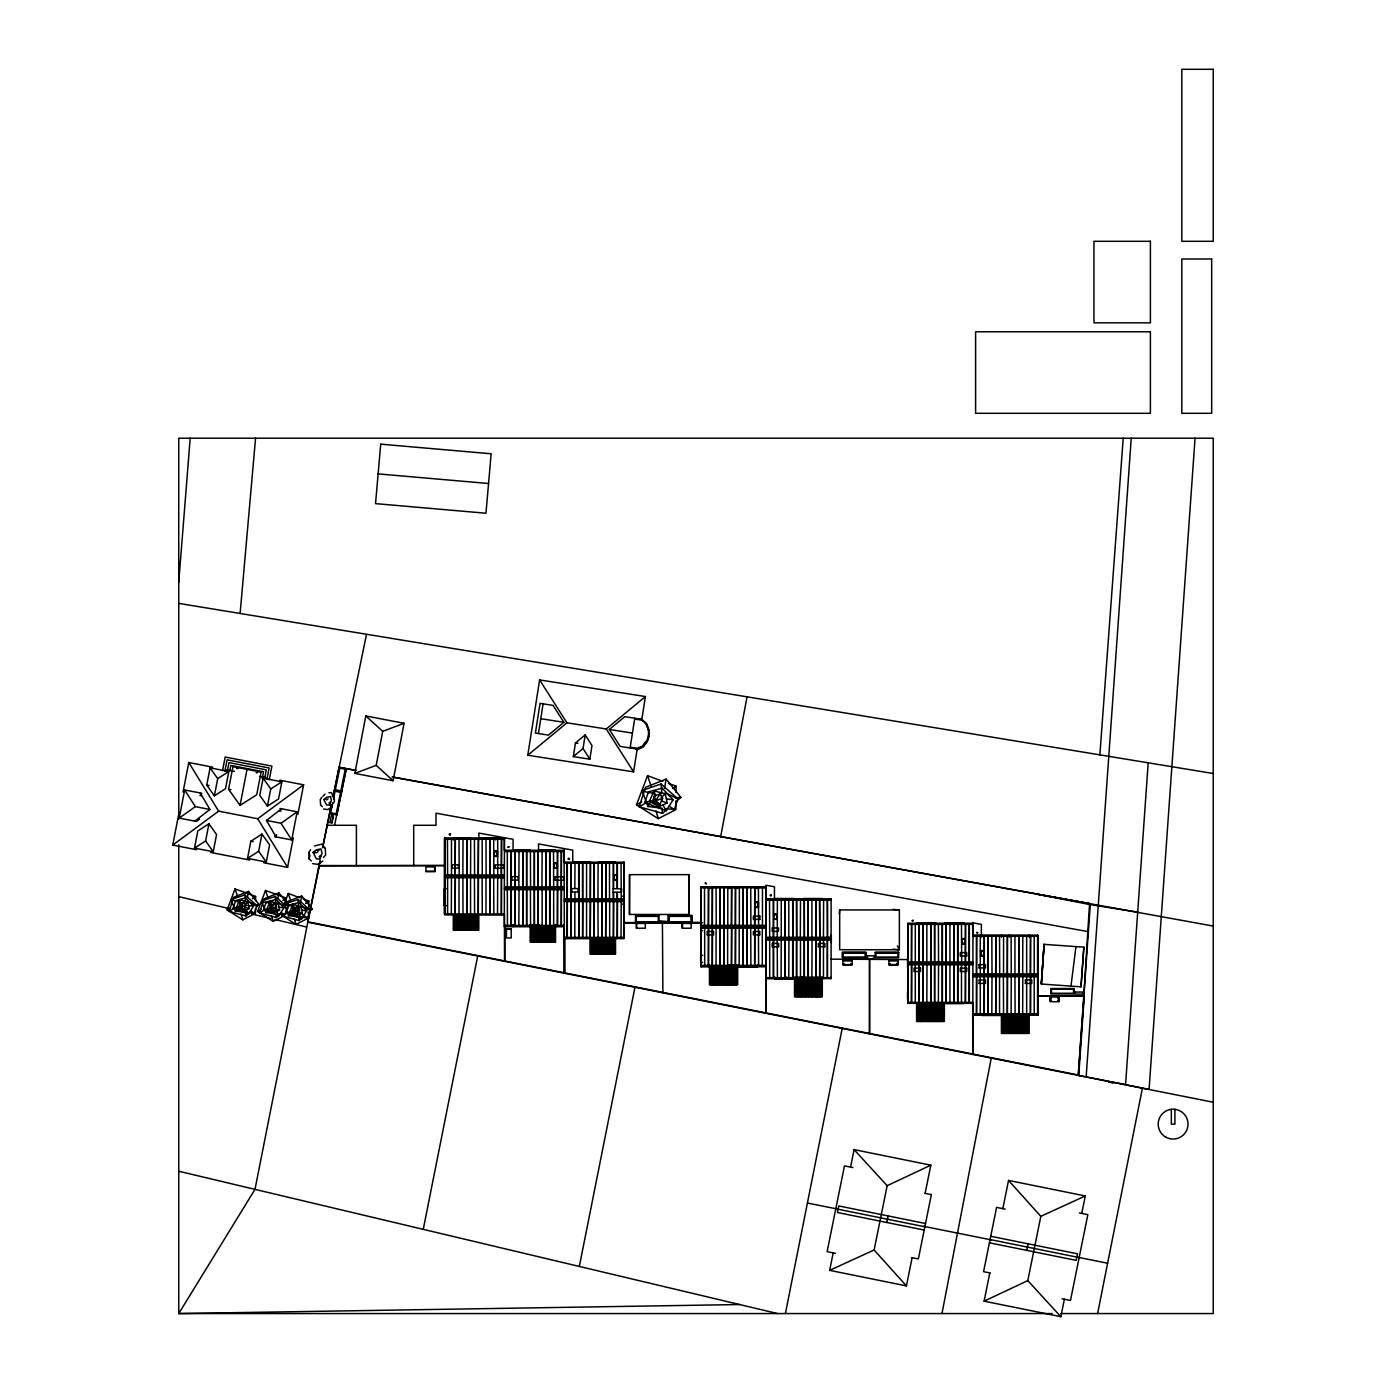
<?xml version="1.0" encoding="UTF-8"?>
<svg xmlns="http://www.w3.org/2000/svg" width="1386" height="1386" viewBox="0 0 1386 1386"><rect width="100%" height="100%" fill="white"/><g stroke="black" fill="none" stroke-linecap="round" stroke-linejoin="round"><path stroke-width="1.5" d="M1052.165 1313.564L178.742 1313.564L178.742 844.888M356.41 865.869L356.41 825.294L327.252 825.294M413.704 865.522L413.704 825.294L435.984 825.294L435.984 813.166L1088.374 931.687M444.75 838.305L444.75 914.691L504.417 914.691L504.539 961.33M478.846 838.305L478.846 833.073L513.063 839.292L513.063 850.242M538.53 850.242L538.53 843.918L572.747 850.138L572.747 862.179M564.137 973.18L564.102 926.628L538.6 926.61M564.535 938.218L564.622 973.267L564.622 938.634M623.787 901.957L623.787 938.565L615.159 938.565M623.787 897.764L623.787 862.179M629.487 914.448L629.539 874.653L689.206 874.653L689.171 914.448L629.487 914.448L629.539 874.653M662.421 922.539L662.889 992.809M709.615 966.423L700.97 966.423L700.97 886.849M765.869 1013.287L766.267 966.059L766.267 1013.357M765.869 1012.871L765.938 966.475L757.692 966.423M774.462 898.786L774.462 886.78L765.834 885.221L765.834 898.786L831.098 898.908M899.375 909.961L839.691 909.944L839.673 949.722L899.358 949.757L899.375 909.961L893.069 909.32M869.784 1033.939L869.715 959.147M1037.993 1015.089L972.816 1015.262L972.972 923.423L907.795 923.423L907.865 1003.031L972.972 1003.152M907.986 959.562L830.716 959.147M972.747 1054.417L972.712 1003.031M1037.993 935.515L972.712 935.377L972.712 922.799L981.357 924.375L981.357 935.377M1037.577 1014.968L1037.577 935.377M255.544 909.112L255.509 913.322L242.793 919.854L227.131 909.874L235.066 888.911L255.613 896.447L255.596 900.675M286.018 902.199L286.053 897.989L265.506 890.453L257.553 911.416L273.233 921.378L284.13 915.799M308.749 913.686L308.714 917.896L295.998 924.427L282.068 915.557M308.783 907.362L308.818 901.021L303.222 898.977M675.97 801.073L675.918 809.597L658.263 818.658L636.503 804.816L647.522 775.692L662.751 781.271M676.021 792.549L676.056 786.157L668.45 783.367M659.979 922.989L659.961 920.91C686.815 922.643 641.718 923.752 667.272 922.955M866.856 955.751C864.76 959.649 876.212 959.961 874.185 955.803L866.891 955.838M1075.224 991.96L1075.241 994.039L1082.553 994.108L1082.535 992.029L1075.259 992.064M449.341 834.389L450.363 833.818M507.969 846.95L509.199 846.638L508.125 847.348M705.162 883.159L706.132 883.939M706.462 883.54L705.457 882.917M770.235 895.269L771.361 895.754L770.703 894.715M913.357 920.702L912.005 920.668M977.528 933.367L976.628 932.501L977.892 932.553M1044.074 944.351L1041.284 984.025L1081.045 986.832L1083.852 947.158L1044.074 944.351L1041.354 984.043L1044.16 944.351M1080.959 986.832L1083.852 947.158M1078.291 1074.999L1083.956 996.153L1037.577 996.101M1078.741 1075.484L1084.285 995.754L1037.612 995.754M1086.156 1076.957L1131.236 438.201M1148.197 762.802L1125.553 1084.614L1078.239 1075.38L1090.366 903.741L392.273 777.078M1195.061 438.201L1149.081 1089.448L1125.484 1084.77M1099.86 754.92L1123.214 438.201M178.742 582.137L190.194 438.201M240.107 613.582L255.561 438.201M314.449 845.98L321.812 844.126L325.26 848.405L325.641 854.937L323.475 857.536M328.915 792.775L331.202 792.567L334.095 796.17L334.407 801.662L332.605 803.828M839.275 914.119L839.691 909.944M1070.98 986.122L1075.952 946.586M527.789 755.231L539.622 679.92L645.426 696.552L641.839 719.351L624.791 716.666L609.338 729.469L620.131 746.396L637.179 749.064L633.593 771.863L527.789 755.231L566.943 722.816L606.254 728.984L645.426 696.552M538.444 733.558L543.104 703.845M573.319 756.6L575.467 742.948L585.187 734.892L591.978 745.547L589.83 759.199L573.319 756.6L583.038 748.544L585.187 734.892M630.11 747.955L634.771 718.243M247.505 896.95L248.475 891.371L233.662 897.262L229.071 911.312L245.894 916.025L250.294 912.196M277.928 898.475L278.898 892.913L264.085 898.786L259.494 912.854L276.316 917.567L280.717 913.738M300.381 903.377L301.663 895.962L286.867 901.836M664.535 788.305L666.129 779.105L645.564 787.283L639.189 806.791L662.56 813.339L667.134 809.355M245.045 901.195L245.651 897.92L235.741 900.536L233.108 908.228L248.492 914.119L253.482 906.288L245.651 897.92M275.173 904.365L276.074 899.445L266.164 902.078L263.531 909.753L278.915 915.661L283.922 907.813L276.074 899.445M297.955 907.414L298.839 902.494L288.946 905.11L286.313 912.802L301.68 918.693L306.687 910.862L298.839 902.494M661.278 793.312L662.213 788.184L648.457 791.839L644.802 802.511L666.164 810.689L673.111 799.809L662.213 788.184M339.172 767.428L356.185 770.356M720.651 836.78L747.019 697.037M354.816 773.405L365.8 715.956L404.088 723.284L393.104 780.734L354.816 773.405L376.195 765.349L382.709 731.34L365.8 715.956M941.978 1313.564L991.25 1058.09M196.604 849.722L172.748 845.079L178.482 815.505M183.039 792.082L188.791 762.508L212.647 767.151M199.601 819.126L196.379 821.43L179.21 818.087L184.667 789.968L201.854 793.294M194.49 848.093L197.834 830.907L208.939 823.804L216.58 834.563L213.253 851.732L194.49 848.093L205.613 840.973L208.939 823.804M206.739 785.048L210.083 767.861L228.829 771.5L225.502 788.686L214.38 795.807L206.739 785.048L209.095 785.498M214.38 795.807L217.723 778.62L210.083 767.861M222.522 770.685L225.19 757.016L271.916 766.094L269.265 779.764M224.861 771.205L227.079 759.823L269.127 767.983L266.909 779.365M227.183 771.725L228.967 762.612L266.32 769.871L264.553 778.984M229.851 770.564L230.856 765.418L263.531 771.759L262.197 778.637M228.569 789.275L232.969 766.631L261.105 772.106L256.705 794.75L240.038 805.422L228.569 789.275L230.925 789.743M240.038 805.422L247.037 769.369M247.522 858.402L250.866 841.215L261.971 834.095L269.612 844.854L266.285 862.04L247.522 858.402L258.645 851.281L261.971 834.095M263.115 778.17L259.771 795.339L267.411 806.098L278.534 798.994L281.86 781.808L263.115 778.17L270.755 788.929L267.411 806.098M276.49 834.545L276.022 836.901L266.459 820.443L281.497 808.766M274.515 836.607L291.701 839.933L297.158 811.815L279.972 808.488M263.704 862.75L287.578 867.393L293.312 837.82M297.869 814.396L303.621 784.822L279.747 780.179M311.278 860.931L309.182 859.06L309.875 855.578L308.818 852.529L310.637 849.757M1097.608 1313.564L1142.428 1088.149M423.25 1229.347L477.72 955.993M579.331 1266.44L634.961 987.248M785.394 1313.564L842.186 1028.447M912.109 1257.656L906.409 1285.896L829.66 1270.356L833.194 1252.892M850.554 1167.099L854.088 1149.618L930.838 1165.158L925.12 1193.398M906.409 1285.896L874.133 1249.981L887.144 1185.706L930.838 1165.158M886.832 1222.504L888.166 1215.955M1064.396 1299.236L1060.844 1316.7L984.112 1301.177L989.812 1272.937M1002.823 1208.661L1008.54 1180.422L1085.29 1195.962L1081.756 1213.426M1026.783 1250.38L1028.1 1243.814M984.112 1301.177L1027.806 1280.612L1040.817 1216.354L1008.54 1180.422M320.183 860.36L318.468 868.797M333.142 797.002L339.016 767.22L346.344 768.728L336.954 814.812L329.556 813.287M319.82 861.434L254.989 1189.361L178.742 1313.564L739.587 1304.538M333.142 796.655L366.441 634.615M504.452 960.896L307.813 921.811L319.3 865.921M332.657 802.962L330.648 812.75L336.157 813.894L340.592 792.342L335.065 791.215L333.472 799.046M334.563 825.294L346.188 768.71M331.808 823.007L333.333 815.852L331.808 823.007L329.764 822.591L331.393 815.436L333.333 815.852M238.877 907.761L239.969 903.481L244.179 902.061L245.963 905.162L243.953 909.753L238.877 907.761L245.963 905.162M269.317 909.303L270.391 905.006L274.601 903.603L276.403 906.687L274.393 911.278L269.317 909.303L276.403 906.687M292.082 912.335L293.174 908.055L297.366 906.635L299.168 909.736L297.158 914.327L292.082 912.335L299.168 909.736M652.823 801.87L654.331 795.91L660.169 793.953L662.664 798.249L659.875 804.625L652.823 801.87L662.664 798.249M329.573 804.971L331.393 800.415L330.526 796.603L326.663 797.279L323.874 799.566L326.594 804.971L329.573 804.971L330.37 802.009L328.95 803.031M319.871 858.887L322.037 853.464L320.998 848.925L316.424 849.739L313.097 852.442L316.337 858.887L319.871 858.887L320.824 855.353L319.144 856.583M770.789 894.732L770.46 895.858M314.743 853.378L315.384 851.402L313.097 852.442M254.383 913.305L256.93 905.578L244.837 894.888L231.15 899.583L235.343 911.104L254.383 913.305L250.987 911.122M278.465 914.102L284.823 914.847L287.352 907.12M307.588 917.878L310.135 910.152L298.025 899.462L284.355 904.157L288.548 915.678L307.588 917.878L302.477 914.604M666.216 808.627L674.358 809.58L677.875 798.838L661.087 783.991L642.082 790.505L647.92 806.496L662.144 808.159M256.115 772.747L257.64 772.643M284.667 903.014L288.271 893.485L299.48 897.608M236.382 907.518L239.709 899.809L247.921 902.009L249.185 908.627L243.538 911.087L236.382 907.518L240.921 906.011M266.822 909.06L270.131 901.35L278.343 903.533L279.608 910.169L273.978 912.629L266.822 909.06L271.344 907.535M289.587 912.092L292.914 904.382L301.108 906.583L302.391 913.218L296.743 915.661L289.587 912.092L292.602 911.087M649.358 801.541L653.967 790.817L665.367 793.866L667.134 803.083L659.286 806.479L649.358 801.541L655.647 799.427M569.49 859.129L568.295 859.233M912.976 920.027L912.473 921.188M235.343 911.104L237.127 908.35M274.237 913.617L265.783 912.629L267.55 909.892M288.548 915.678L290.332 912.924M647.92 806.496L649.895 803.447M321.812 797.296L320.27 799.635L320.599 805.127L322.349 806.704M243.953 909.753L240.904 906.929L244.179 902.061M274.393 911.278L271.327 908.471L274.601 903.603M297.158 914.327L294.109 911.503L297.366 906.635M659.875 804.625L655.63 800.71L660.169 793.953M322.886 796.24L325.017 794.126M568.312 858.471L569.49 858.644M236.763 768.589L237.89 768.502M256.15 907.085L259.095 904.538L248.475 891.371M287.751 912.75L282.276 915.886L299.099 920.599L303.482 916.77M307.883 912.941L312.283 909.112L301.663 895.962M676.299 801.368L680.89 797.383L666.129 779.105M245.201 904.296L247.921 902.009M275.641 905.838L278.343 903.533M297.054 910.013L301.108 906.583M661.139 797.452L665.367 793.866M563.877 722.331L548.423 735.117L535.394 733.073L540.055 703.36L553.083 705.405L563.877 722.331L540.765 718.693M194.872 821.136L209.91 809.459L200.329 793M252.408 898.838L255.613 896.447M282.831 900.38L286.053 897.989M305.613 903.412L308.818 901.021M672.886 788.53L676.056 786.157M172.748 845.079L218.659 811.156L257.709 818.745L287.578 867.393M257.709 818.745L303.621 784.822M326.698 799.895L328.084 798.873M316.458 852.84L318.104 851.645M179.21 818.087L195.339 806.635L209.91 809.459M266.459 820.443L281.011 823.267L297.158 811.815M332.034 806.825L327.858 809.597L323.492 808.974M322.799 861.087L317.827 864.379L312.63 863.634M217.723 778.62L228.829 771.5M270.755 788.929L281.86 781.808M229.071 911.312L234.546 908.177M259.494 912.854L264.986 909.718M639.189 806.791L648.267 801.61M449.255 834.372L450.346 834.822M227.131 909.874L230.717 907.917M257.553 911.416L261.14 909.441M636.503 804.816L641.839 801.888M829.66 1270.356L874.133 1249.981M1040.817 1216.354L1085.29 1195.962M323.874 799.566L325.797 798.683M382.709 731.34L404.088 723.284M265.783 912.629L261.573 901.125L275.26 896.43L285.845 905.768M233.108 908.228L236.902 907.224M644.802 802.511L650.069 801.125M263.531 909.753L267.342 908.766M286.313 912.802L292.013 911.312M449.948 834.926L450.485 834.077M568.832 858.246L568.381 859.251M675.259 797.764L680.89 797.383M253.413 904.919L259.095 904.538M306.618 909.493L312.283 909.112M504.504 838.27L444.508 838.27L444.508 914.431L504.504 914.431L444.508 914.275L444.663 838.426L504.504 838.426M445.062 838.825L503.95 838.825M445.062 839.188L503.95 839.188M447.453 839.223L447.626 875.051M451.472 839.223L451.472 875.051M459.009 839.223L459.182 875.051M463.028 839.223L462.872 875.051M470.72 839.223L470.564 875.051M474.428 839.223L474.584 875.051M482.12 839.223L482.276 875.051M485.984 839.223L486.139 875.051M493.676 839.223L493.832 875.051M497.695 839.223L497.695 875.051M317.065 850.19L319.144 850.19M513.218 849.965L530.162 849.965M538.6 849.965L555.543 849.965M564.345 850.363L504.348 850.207L504.417 838.305L504.348 926.368L564.345 926.368M493.866 851.039L497.522 851.039L497.366 856.098M504.902 850.761L563.79 850.761M493.866 851.229L497.522 851.229M504.902 851.125L563.79 851.125M494.352 851.645L497.054 851.645M493.866 856.201L497.522 856.201M493.866 856.392L497.522 856.392M572.938 861.901L589.882 861.901M598.44 861.901L615.401 861.901M564.743 862.698L623.631 862.698M553.707 862.976L557.38 863.166M564.743 863.062L623.631 863.062M556.895 863.426L554.192 863.426L554.192 867.844L556.895 867.688L556.895 863.426L554.192 863.582M452.027 864.899L458.471 864.899M503.828 868.156L495.235 868.312L495.235 864.881L503.828 864.881L503.828 868.312M319.057 865.54L445.27 865.54L318.901 865.869M557.207 868.034L553.88 868L553.88 863.114M553.707 868.138L557.38 868.329M426.403 871.205L434.58 871.205L434.58 867.411M444.663 874.982L504.348 874.982M613.53 874.912L617.186 874.912M613.53 875.103L617.186 875.103M444.508 876.35L504.504 876.35M518.312 876.662L511.867 876.662L511.867 880.093L518.156 880.093L518.312 876.836M444.663 877.736L504.348 877.736M613.998 879.625L616.701 879.625L613.998 879.781L613.998 875.363L616.701 875.363L616.701 879.781M613.53 880.075L617.186 880.075M613.53 880.266L617.186 880.266M766.077 978.499L766.077 886.815L700.9 886.815L700.9 966.718L766.077 966.562M504.504 886.919L564.189 886.919M700.9 886.971L766.077 886.971M701.455 887.369L765.522 887.369M704.521 887.664L704.521 925.45M716.077 887.664L716.233 925.45M727.789 887.664L727.789 925.45M739.344 887.664L739.344 925.45M750.744 887.664L750.9 925.45M758.437 887.664L758.61 925.45M762.456 887.664L762.456 925.45M701.455 887.733L765.522 887.733M504.348 888.287L564.345 888.287M446.257 888.721L444.265 888.721L444.265 905.682L446.257 905.682M621.586 888.755L612.993 888.755L612.993 892.186L621.586 892.186L621.586 888.928M504.504 889.656L564.189 889.656M571.708 892.03L578.153 891.874M622.435 896.17L624.428 896.17M774.705 898.509L794.039 898.509M802.962 898.509L822.296 898.509M564.345 898.856L624.029 898.856M766.475 899.67L830.526 899.67M564.189 900.224L624.185 900.224M574.843 901.558L574.843 937.473M586.555 901.558L586.555 937.473M597.955 901.558L598.111 937.473M609.667 901.558L609.667 937.473M621.223 901.558L621.067 937.473M564.345 901.593L624.029 901.593M754.764 902.061L758.419 902.061L758.419 907.466L754.764 907.466M754.764 902.251L758.419 902.251M755.249 902.581L757.951 902.511L757.951 906.981L755.249 906.894L755.249 902.511M622.435 904.122L624.428 904.122M754.764 907.276L758.419 907.276M447.626 913.513L447.626 877.684M455.162 913.513L455.318 877.684L455.162 913.599M459.009 913.513L459.009 877.684M466.718 913.513L466.874 877.684M474.584 913.513L474.428 877.684M478.274 913.513L478.43 877.684M482.276 913.513L482.12 877.684M489.83 913.513L489.986 877.684M493.832 913.513L493.676 877.684M501.385 913.513L501.541 877.684M773.561 913.998L777.217 913.998M773.561 914.188L777.217 914.188M774.046 918.918L774.046 914.448L776.749 914.517L776.749 918.918L774.046 918.762M774.046 914.604L776.749 914.604M635.654 915.574L658.887 915.574M759.823 916.181L753.378 916.025L753.378 919.438L759.823 919.282M773.717 919.074L777.061 919.109L777.061 914.136M773.561 919.213L777.217 919.403M623.821 922.539L701.489 922.556L624.306 922.955M623.787 922.885L702.65 922.712M916.319 923.18L936.208 923.18M944.576 923.18L964.465 923.18M907.795 923.578L972.972 923.578M908.367 924.341L972.418 924.341M504.902 925.45L563.79 925.45M701.056 925.38L765.921 925.38M504.902 925.813L563.79 925.813M504.417 926.628L530.093 926.61M700.9 926.766L766.077 926.766M704.677 928.083L704.677 965.869M716.077 928.083L716.077 965.869M727.633 928.083L727.633 965.869M739.188 928.083L739.188 965.869M750.744 928.083L750.9 965.869M758.437 928.083L758.61 965.869M762.3 928.083L762.3 965.869M772.175 927.962L778.62 927.962L778.464 931.375L772.175 931.375L772.331 928.118M701.056 928.152L765.921 928.152M506.912 929.278L510.706 929.278M702.65 930.664L700.658 930.664L700.658 922.712M707.155 934.874L713.599 934.874L713.599 931.461L707.155 931.461L707.31 934.874M759.823 934.874L753.378 934.874L753.378 931.461L759.823 931.461L759.667 934.874M972.816 935.359L1037.993 935.359L1037.993 1015.262M973.37 935.897L1037.438 935.897M980.283 936.208L980.283 973.994M991.839 936.208L992.012 973.994M999.549 936.208L999.704 973.994M1003.551 936.208L1003.551 973.994M1011.104 936.208L1011.26 973.994M1014.95 936.208L1014.95 973.994M1022.816 936.208L1022.66 973.994M1026.662 936.208L1026.662 973.994M1034.216 936.208L1034.216 973.994M973.37 936.278L1037.438 936.278M766.077 937.317L830.924 937.317M564.743 937.386L623.631 937.386M788.79 937.386L788.79 899.601M800.346 937.386L800.502 899.601M811.901 937.386L811.901 899.601M823.457 937.386L823.613 899.601M564.743 937.75L623.631 937.75M564.137 938.218L624.185 938.149L624.029 862.3L564.102 862.179L564.102 850.242L564.345 938.305M564.189 938.305L624.185 938.305L624.185 862.144M564.223 938.634L589.604 938.565M765.921 938.703L831.098 938.703M961.676 938.651L965.332 938.651M965.332 938.859L961.676 938.859L961.832 943.779L965.332 943.883M962.144 939.275L964.847 939.188M766.077 940.089L830.924 940.089M778.62 946.655L772.175 946.811L772.175 943.398L778.62 943.398L778.62 946.811M962.144 943.433L964.847 943.433M961.676 944.074L965.332 944.074M818.381 946.655L824.843 946.655M980.474 950.588L984.129 950.588M980.474 950.796L984.129 950.796M875.328 952.459L898.561 952.459M702.65 955.3L700.658 955.3L700.658 962.369L702.65 962.369M966.718 955.89L960.273 956.045L960.273 952.632L966.718 952.632L966.718 956.045M865.904 957.726L842.428 957.726L842.428 952.321L865.904 952.321L865.904 957.726L865.765 952.442L842.549 952.442L842.549 957.622M843.416 960.827L851.593 960.827M889.448 960.827L897.608 960.827L897.608 964.621L889.448 964.621L889.448 963.72M907.969 961.971L972.816 961.971M907.795 963.374L972.972 963.374M907.969 964.76L972.816 964.76M979.07 964.725L985.515 964.569L985.515 967.982L979.07 967.982M701.455 965.782L765.522 965.782M701.455 966.163L765.522 966.163M728.828 966.423L737.369 966.423M709.407 966.96L729.313 966.96L729.313 964.968M737.664 966.96L757.553 966.96L757.553 964.968M920.512 968.069L920.512 971.482L914.05 971.482L914.05 968.069L920.512 968.225M966.718 968.225L960.273 968.069L960.273 971.482L966.718 971.482L966.718 968.069M972.972 973.908L1037.837 973.908M972.816 975.311L1037.993 975.311M980.283 976.61L980.283 1014.396M992.012 976.61L991.839 1014.396M999.549 976.61L999.549 1014.396M1003.395 976.61L1003.551 1014.396M1011.26 976.61L1011.104 1014.396M1014.95 976.61L1015.106 1014.396M1022.816 976.61L1022.66 1014.396M1026.662 976.61L1026.662 1014.396M1034.216 976.61L1034.216 1014.396M972.972 976.697L1037.837 976.697M766.475 977.719L830.526 977.719M765.817 978.36L830.682 978.36M831.098 978.499L765.921 978.655L765.921 886.815M822.296 978.88L802.407 978.88L802.407 976.905M979.07 980.006L985.515 980.006L985.515 983.419L979.07 983.419M1025.293 980.006L1031.738 980.006L1031.738 983.419L1025.293 983.419M907.969 981.669L908.125 991.891M1051.437 997.435L1050.519 997.435L1050.519 1001.229L1051.437 1001.229M1057.795 997.435L1058.696 997.435L1058.696 1001.229L1057.795 1001.229M1050.519 998.336L1051.437 998.336M1057.795 998.336L1058.696 998.336M1050.519 1000.311L1051.437 1000.311M1057.795 1000.311L1058.696 1000.311M908.367 1002.39L972.418 1002.39M908.367 1002.771L972.418 1002.771M972.972 1003.325L907.795 1003.325L907.795 923.423M936.486 1003.551L916.596 1003.551L916.596 1021.465L944.368 1021.465L944.368 1003.637M944.282 1003.551L964.188 1003.551M973.37 1014.327L1037.438 1014.327M981.617 1015.488L1001.506 1015.488M1009.303 1015.488L1029.192 1015.488L1029.192 1033.402L1001.42 1033.402L1001.42 1015.574M1060.81 1313.564L1213.252 1313.564L1213.252 438.201L178.742 438.201L178.742 819.022M1083.644 998.838L1089.552 903.689L1037.664 894.317L1089.413 904.469L1137.681 912.161M378.135 473.891L488.565 483.506M893.052 949.115L899.358 949.757L897.418 945.91M666.805 798.942L673.111 799.809M278.239 907.033L283.922 907.813M301.022 910.065L306.687 910.862M247.817 905.491L253.482 906.288M635.238 719.126L639.951 719.854A8.212 8.212 0 0 1 642.602 720.772L643.416 721.205M609.338 729.469L632.432 733.09M630.821 747.262L635.533 748.007A8.125 8.125 0 0 0 637.629 748.059L642.411 746.101L646.656 740.852A18.364 18.364 0 0 0 648.18 729.192L646.777 725.155M575.467 742.948L577.823 743.312M1213.252 773.509L178.742 603.378M392.325 776.922L1213.252 926.073M339.016 767.411L356.063 770.495M869.386 959.164L869.299 1033.852M307.432 922.14L1213.252 1102.234M504.937 961L564.223 972.781M504.85 961.382L504.902 925.051M564.535 972.851L662.508 992.324M662.889 992.393L765.938 1012.889M766.337 1012.975L869.299 1033.436M869.698 1033.523L972.833 1054.018M973.145 1054.088L1078.377 1074.999M226.715 769.871L234.477 771.396M259.875 776.316L265.696 777.459M199.879 795.356L201.386 795.651M279.522 810.827L281.029 811.122M250.866 841.215L253.205 841.666M210.672 852.442L249.653 860.03M1109.043 1081.756L1113.235 1082.587M1108.696 1082.102L1112.941 1082.934M807.414 1203.031L837.005 1208.956M923.665 1226.333L991.233 1239.881M1079.503 1257.587L1107.622 1263.218M1079.417 1212.958L1087.837 1214.656L1070.477 1300.466L1062.04 1298.751M852.892 1167.566L844.472 1165.869L827.113 1251.662L835.533 1253.36M1005.162 1209.129L996.586 1207.397L983.575 1271.672L990.072 1272.989M924.86 1193.346L931.357 1194.645L918.364 1258.921L911.849 1257.604M990.747 1236.26L1077.476 1253.81L1076.142 1260.359L989.413 1242.809M925.519 1223.509L838.79 1205.959L837.456 1212.507L924.202 1230.058M990.089 1239.534L1079.157 1257.57M835.793 1208.765L924.86 1226.783M334.286 790.297L341.684 791.804M334.407 790.453L341.493 791.908M329.729 813.201L336.833 814.656M178.742 896.638L228.967 908.575M251.992 914.05L270.824 918.537M275 919.524L306.393 926.991M178.742 1171.239L777.581 1313.564M645.183 742.359L645.616 743.572L644.351 743.624M642.082 790.505L649.116 792.896M284.355 904.157L289.102 905.768M261.573 901.125L266.32 902.736M231.15 899.583L237.474 901.732M661.313 800.935L667.134 803.083M296.795 911.156L302.391 913.218M274.03 908.107L279.608 910.169M243.607 906.583L249.185 908.627M648.457 791.839L654.313 794.039M288.946 905.11L292.689 906.531M266.164 902.078L269.906 903.481M235.741 900.536L239.483 901.957M665.263 792.861L677.875 798.838M302.339 906.461L310.135 910.152M277.616 902.511L285.412 906.184M247.193 900.969L256.93 905.578M332.086 794.958L334.095 796.17M322.869 846.967L325.26 848.405M669.04 806.167L674.358 809.58M281.41 912.664L284.823 914.847M643.225 721.136L645.755 723.336M376.195 765.349L393.104 780.734M644.386 722.037L646.257 723.994M689.171 914.396L689.171 874.653M1027.806 1280.612L1060.844 1316.7M854.088 1149.618L887.144 1185.706M278.898 892.913L288.184 904.434M258.645 851.281L266.285 862.04M205.613 840.973L213.253 851.732M645.928 723.769L648.804 730.647A19.508 19.508 0 0 1 647.002 742.012L643.208 747.037L637.508 749.635A8.576 8.576 0 0 1 636.763 749.67M281.011 823.267L291.701 839.933M184.667 789.968L195.339 806.635M606.254 728.984L633.593 771.863M539.622 679.92L566.943 722.816M583.038 748.544L589.83 759.199M188.791 762.508L218.659 811.156M663.132 805.197L666.164 810.689M298.978 913.755L301.68 918.693M276.195 910.706L278.915 915.661M245.772 909.181L248.492 914.119M657.813 802.754L659.286 806.479M295.686 912.976L296.743 915.661M272.903 909.944L273.978 912.629M242.481 908.402L243.538 911.087M653.967 790.817L655.786 795.841M292.914 904.382L294.646 909.199M270.131 901.35L271.881 906.167M239.709 899.809L241.441 904.625M647.522 775.692L651.42 787.005M288.271 893.485L290.887 901.091M265.506 890.453L268.122 898.059M235.066 888.911L237.682 896.517M656.011 810.897L658.263 818.658M294.3 918.554L295.998 924.427M271.535 915.522L273.233 921.378M241.112 913.98L242.793 919.854M654.331 795.91L655.63 800.71M293.174 908.055L294.109 911.503M270.391 905.006L271.327 908.471M239.969 903.481L240.904 906.929M648.925 729.868L646.846 723.908L642.203 719.698A8.576 8.576 0 0 0 640.072 719.074M662.006 809.233L662.56 813.339M298.596 916.908L299.099 920.599M275.831 913.859L276.316 917.567M245.149 910.481L245.894 916.025M661.087 783.991L661.52 789.362M298.025 899.462L298.302 902.91M275.26 896.43L275.537 899.86M244.837 894.888L245.114 898.336M308.818 852.529L309.182 859.06M1174.912 1109.32L1174.912 1124.133L1171.326 1124.133L1171.326 1109.32M1037.837 935.515L1037.837 1015.089M1037.438 935.515L1037.438 936.676M1037.438 1015.089L1037.438 1013.946L973.37 1013.946L973.37 1015.089M1030.526 973.994L1030.526 936.208L1030.352 973.994M1030.526 1014.396L1030.526 976.61L1030.352 1014.396M1029.192 935.117L1029.192 937.109M1026.42 1015.574L1026.472 1033.402M1025.449 980.006L1025.449 983.419M1025.016 1015.574L1025.086 1033.402M1023.7 1015.574L1023.7 1033.402M1022.296 1015.574L1022.296 1033.402M1020.91 1015.574L1020.91 1033.402M1019.524 1015.574L1019.524 1033.402M1019.455 1015.574L1019.455 1033.402M1018.97 973.994L1018.97 936.208L1018.814 973.994M1018.97 1014.396L1018.97 976.61L1018.814 1014.396M1018.069 1015.574L1018.069 1033.402M1016.683 1015.574L1016.683 1033.402M1015.28 1015.574L1015.28 1033.402M1013.894 1015.574L1013.894 1033.402M1012.56 1015.574L1012.56 1033.402M1012.508 1015.574L1012.508 1033.402M1011.174 1015.574L1011.104 1033.402M1009.77 1015.574L1009.77 1033.402M1009.303 935.117L1009.303 937.109M1008.384 1015.574L1008.332 1033.402M1007.414 973.994L1007.414 936.208L1007.258 973.994M1007.414 1014.396L1007.414 976.61L1007.258 1014.396M1006.929 1015.574L1006.929 1033.402M1005.595 1015.574L1005.543 1033.402M1002.823 1015.574L1002.823 1033.402M1001.506 935.117L1001.506 937.109M988.149 973.994L988.149 936.208L987.993 973.994M988.149 1014.396L988.149 976.61L987.993 1014.396M984.303 973.994L984.303 936.208L984.147 973.994M984.303 1014.396L984.303 976.61L984.147 1014.396M981.617 935.117L981.617 937.109M980.63 950.727L980.63 955.716M979.07 964.569L979.226 967.982M979.226 980.006L979.226 983.419M976.593 973.994L976.593 936.208L976.437 973.994M976.593 1014.396L976.593 976.61L976.437 1014.396M973.37 935.515L973.37 936.676M972.418 923.578L972.418 924.739M972.418 1002.009L972.418 1003.152M969.351 924.271L969.351 962.057M969.351 964.691L969.351 1002.476M969.195 924.271L969.195 962.057M969.195 964.691L969.195 1002.476M965.176 938.807L965.176 943.779M964.847 939.119L964.847 943.589L962.144 943.589L962.144 939.119M961.486 924.271L961.659 962.057M961.486 964.691L961.486 1002.476M957.795 924.271L957.795 962.057M957.795 964.691L957.795 1002.476M957.639 924.271L957.639 962.057M957.639 964.691L957.639 1002.476M953.949 924.271L953.949 962.057M953.949 964.691L953.949 1002.476M953.793 924.271L953.793 962.057M953.793 964.691L953.793 1002.476M949.947 924.271L949.947 962.057M949.947 964.691L949.947 1002.476M942.982 1003.637L943.034 1021.465M942.393 924.271L942.393 962.057M942.393 964.691L942.393 1002.476M942.237 924.271L942.237 962.057M942.237 964.691L942.237 1002.476M941.648 1003.637L941.579 1021.465M940.245 1003.637L940.245 1021.465M938.807 1003.637L938.807 1021.465M938.391 924.271L938.547 962.057M938.547 964.691L938.391 1002.476M934.684 924.271L934.684 962.057M934.684 964.691L934.684 1002.476M934.684 1003.637L934.684 1021.465M934.528 924.271L934.528 962.057M934.528 964.691L934.528 1002.476M933.298 1003.637L933.228 1021.465M931.912 1003.637L931.842 1021.465M930.508 1003.637L930.456 1021.465M927.667 1003.637L927.736 1021.465M926.836 924.271L926.836 962.057M926.991 964.691L926.836 1002.476M926.333 1003.637L926.333 1021.465M924.895 1003.637L924.947 1021.465M923.492 1003.637L923.492 1021.465M923.145 924.271L923.145 962.057M923.145 964.691L923.145 1002.476M922.972 924.271L922.972 962.057M922.972 964.691L922.972 1002.476M922.106 1003.637L922.158 1021.465M920.772 1003.637L920.772 1021.465M920.72 1003.637L920.72 1021.465M919.282 924.271L919.282 962.057M919.282 964.691L919.282 1002.476M919.316 1003.637L919.386 1021.465M919.126 924.271L919.126 962.057M919.126 964.691L919.126 1002.476M917.982 1003.637L917.93 1021.465M915.28 924.271L915.28 962.057M915.28 964.691L915.28 1002.476M908.367 923.578L908.367 924.739M908.367 1002.009L908.367 1003.152M907.57 959.389L907.57 967.341M907.57 991.891L907.57 998.977M896.707 963.72L896.707 964.621M890.349 963.72L890.349 964.621M851.593 963.72L851.593 964.621L843.416 964.621L843.416 963.72M850.675 963.72L850.675 964.621M844.334 963.72L844.334 964.621M831.323 934.805L831.323 942.601M831.098 898.752L831.098 978.655M830.526 898.908L830.526 900.068L766.475 900.068L766.475 898.908M830.526 977.338L830.526 978.499M827.477 899.601L827.477 937.386L827.303 899.601M827.477 940.02L827.477 977.806M827.303 940.02L827.303 977.806M824.843 946.811L824.843 943.398L818.381 943.398L818.381 946.811M823.457 940.003L823.457 977.806M822.296 976.905L822.296 996.794L794.524 996.794L794.524 976.974L794.611 978.88L774.705 978.88L774.705 976.905M820.962 976.974L820.962 996.794M819.767 977.806L819.767 940.003L819.507 996.794M818.173 976.974L818.121 996.794M816.787 976.974L816.787 996.794M816.735 976.974L816.735 996.794M815.921 899.601L815.921 937.386L815.748 899.601M815.921 940.003L815.921 977.806M815.748 940.003L815.748 977.806M815.332 976.974L815.401 996.794M813.998 976.974L813.998 996.794M812.56 976.974L812.612 996.794M812.057 940.003L811.901 977.806M811.226 976.974L811.226 996.794M809.822 976.974L809.822 996.794M808.436 976.974L808.436 996.794L808.211 940.003M808.211 899.601L808.211 937.386L808.055 899.601M808.055 940.003L808.055 977.806M806.981 976.974L806.981 996.794M805.595 976.974L805.664 996.794M804.365 899.601L804.365 937.386L804.192 899.601M804.365 940.003L804.365 977.788M804.192 940.003L804.261 996.794M802.875 976.974L802.875 996.794M800.502 940.003L800.502 977.788M800.086 976.974L800.086 996.794M798.648 976.974L798.7 996.794M797.314 976.974L797.314 996.794M796.655 899.601L796.655 937.386L796.5 899.601M796.655 940.003L796.655 977.788M796.5 940.003L796.5 977.788M795.859 976.974L795.91 996.794M792.809 899.601L792.809 937.386L792.653 899.601M792.809 940.003L792.809 977.788M792.653 940.003L792.653 977.788M788.946 940.003L788.79 977.788M786.728 976.905L786.728 978.88M781.254 899.601L781.254 937.386M781.254 940.003L781.098 977.788M777.39 899.601L777.234 937.386M777.234 940.003L777.39 977.788M773.544 899.601L773.544 937.386M773.544 940.003L773.544 977.788M773.388 899.601L773.388 937.386M773.388 940.003L773.388 977.788M769.542 899.601L769.698 937.386M769.698 940.003L769.698 977.788M766.475 977.338L766.475 978.499M765.522 886.971L765.522 888.131M765.522 966.562L765.522 965.401L701.455 965.401L701.455 966.562M759.823 916.025L759.823 919.438M757.276 886.572L757.276 888.565M754.746 925.45L754.746 887.664L754.59 925.45M754.746 965.869L754.746 928.083L754.59 965.869M747.054 925.45L747.054 887.664L746.881 925.45M747.054 965.869L747.054 928.083L746.881 965.869M743.191 925.45L743.191 887.664L743.035 925.45M743.191 965.869L743.191 928.083L743.035 965.869M737.664 964.968L737.664 984.857L709.476 984.857L709.407 964.968M737.387 886.572L737.387 888.565M736.261 965.037L736.312 984.857M735.498 925.45L735.498 887.664L735.325 925.45M735.498 965.869L735.498 928.083L735.325 965.869M734.84 965.037L734.892 984.857M733.489 965.037L733.419 984.857M732.068 965.037L732.068 984.857M730.665 965.037L730.595 984.857M729.59 886.572L729.59 888.565M729.192 965.037L729.244 984.857M725.017 967.03L724.947 984.857M723.942 925.45L723.942 887.664L723.787 925.45M723.942 965.869L723.942 928.083L723.787 965.869M723.544 967.03L723.596 984.857M722.123 967.03L722.193 984.857M720.772 967.03L720.72 984.857M720.079 925.45L720.079 887.664L719.923 925.45M720.079 965.869L720.079 928.083L719.923 965.869M719.369 967.03L719.369 984.857M717.896 967.03L717.948 984.857M716.475 967.03L716.475 984.857M715.072 967.03L715.124 984.857M713.703 967.03L713.703 984.857M713.651 967.03L713.651 984.857M712.387 925.45L712.387 887.664L712.231 925.45M712.387 965.869L712.387 928.083L712.231 965.869M710.827 967.03L710.879 984.857M709.701 886.572L709.701 888.565M708.523 925.45L708.523 887.664L708.367 925.45M708.523 965.869L708.523 928.083L708.367 965.869M701.455 886.971L701.455 888.131M701.056 886.971L701.056 966.562M691.787 922.885L691.787 915.418L668.312 915.418L668.312 922.885M691.666 922.73L691.666 915.574L668.433 915.574L668.433 922.73M682.501 923.925L682.501 927.736M659.008 922.885L659.008 915.418L635.533 915.418L635.533 922.885M636.694 923.925L636.694 927.736M623.631 862.3L623.631 863.461M623.631 936.988L623.631 938.149M621.067 863.01L621.223 898.925M617.376 863.01L617.376 888.391M617.376 892.532L617.376 898.925M617.376 937.473L617.376 901.558L617.22 937.473M617.22 863.01L617.22 888.391M617.22 892.532L617.22 898.925M615.505 938.495L615.557 954.053L590.003 954.053L590.003 938.495M614.708 938.495L614.708 954.053M613.807 938.495L613.842 954.053M613.53 863.01L613.53 888.391M613.53 892.532L613.53 898.925M613.53 937.473L613.53 901.558L613.357 937.473M613.357 863.01L613.357 888.391M613.357 892.532L613.357 898.925M612.993 938.495L612.993 954.053M612.144 938.495L612.11 954.053M611.295 938.495L611.295 954.053M610.412 938.495L610.412 954.053M609.511 863.01L609.511 898.925M609.597 938.495L609.545 954.053M608.697 938.495L608.749 954.053M607.848 938.495L607.848 954.053M607.033 938.495L606.999 954.053M606.15 938.495L606.184 954.053M605.335 938.495L605.301 954.053M604.487 938.495L604.452 954.053M603.586 938.495L603.638 954.053M602.789 938.495L602.737 954.053M601.974 863.01L601.974 898.925M601.974 937.473L601.974 901.558L601.801 937.473M601.801 863.01L601.801 898.925M601.922 938.495L601.888 954.053M601.074 938.495L601.074 954.053M601.039 938.495L601.039 954.053M600.225 938.495L600.225 954.053M600.19 938.495L600.19 954.053M599.376 938.495L599.376 954.053M599.341 938.495L599.341 954.053M598.475 938.495L598.527 954.053M598.111 863.01L597.955 898.925M597.626 938.495L597.678 954.053M596.812 938.495L596.777 954.053M595.963 938.495L595.928 954.053M595.114 938.495L595.114 954.053M594.265 863.01L594.265 898.925M594.265 937.473L594.265 901.558L594.109 937.473M594.23 938.495L594.265 954.053M594.109 863.01L594.109 898.925M593.381 938.495L593.416 954.053M592.567 938.495L592.515 954.053M591.666 938.495L591.718 954.053M590.817 938.495L590.852 954.053M586.555 863.01L586.555 898.925M582.709 863.01L582.709 898.925M582.709 937.473L582.709 901.558L582.553 937.473M582.553 863.01L582.553 898.925M578.863 863.01L578.863 898.925M578.863 937.473L578.863 901.558L578.707 937.473M578.707 863.01L578.707 898.925M577.997 892.03L578.153 888.599L571.708 888.599L571.864 892.03M574.999 863.01L574.843 888.391M574.843 892.532L574.999 898.925M567.307 863.01L567.307 898.925M567.307 937.473L567.307 901.558L567.151 937.473M567.151 863.01L567.151 898.925M564.743 862.3L564.743 863.461M564.743 936.988L564.743 938.149M563.79 850.363L563.79 851.524L504.902 851.524L504.902 850.363M563.79 925.051L563.79 926.212M555.543 924.618L555.543 942.116L530.162 942.116L530.162 924.618M554.66 926.558L554.712 942.116M553.811 926.558L553.811 942.116M553.516 851.091L553.672 886.988M553.672 889.621L553.672 925.536M552.979 926.558L552.979 942.116M552.13 926.558L552.165 942.116M551.316 926.558L551.281 942.116M550.433 926.558L550.467 942.116M549.826 851.091L549.826 886.988M549.826 889.621L549.826 925.536M549.67 851.091L549.67 886.988M549.67 889.621L549.67 925.536M549.636 926.558L549.584 942.116M548.735 926.558L548.787 942.116M547.903 926.558L547.938 942.116M545.98 851.091L545.98 886.988M545.98 889.621L545.98 925.536M545.824 851.091L545.824 886.988M545.824 889.621L545.824 925.536M545.356 926.558L545.356 942.116M544.542 926.558L544.507 942.116M543.659 926.558L543.71 942.116M542.862 926.558L542.827 942.116M542.134 851.091L541.961 886.988M542.134 889.621L542.134 925.536M542.013 926.558L541.978 942.116M541.164 926.558L541.129 942.116M540.315 926.558L540.315 942.116M539.466 924.618L539.431 942.116M538.6 924.618L538.634 942.116M538.27 851.091L538.27 886.988M538.27 889.621L538.27 925.536M538.115 851.091L538.115 886.988M538.115 889.621L538.115 925.536M537.785 924.618L537.733 942.116M536.936 924.618L536.936 942.116M536.053 924.618L536.087 942.116M535.239 924.618L535.239 942.116M535.204 924.618L535.204 942.116M534.424 851.091L534.424 886.988M534.424 889.621L534.39 942.116M534.268 851.091L534.268 886.988M534.268 889.621L534.355 942.116M533.558 924.618L533.558 942.116M532.709 924.618L532.657 942.116M531.826 924.618L531.826 942.116M530.977 924.618L531.011 942.116M530.405 851.091L530.578 886.988M530.405 889.621L530.578 925.536M530.006 924.618L530.006 926.212M526.715 851.091L526.715 886.988M526.715 889.621L526.715 925.536M526.559 851.091L526.559 886.988M526.559 889.621L526.559 925.536M519.022 851.091L518.849 886.988M519.022 889.621L518.849 925.536M515.159 851.091L515.159 886.988M515.159 889.621L515.159 925.536M515.003 851.091L515.003 886.988M515.003 889.621L515.003 925.536M513.132 924.618L513.132 926.61M511.313 851.091L511.313 886.988M511.313 889.621L511.313 925.536M511.157 851.091L511.157 886.988M511.157 889.621L511.157 925.536M507.311 851.091L507.311 886.988M507.311 889.621L507.467 925.536M503.95 838.426L503.95 839.587M501.385 877.684L501.385 913.599M497.695 877.684L497.522 913.599M495.703 840.02L495.703 838.028L478.759 838.028L478.759 840.02M494.022 851.177L494.022 856.098M489.83 877.684L489.83 913.599M485.984 877.684L485.984 913.599M478.794 914.621L478.794 930.179L453.291 930.179L453.291 914.621M478.274 877.684L478.274 913.599M477.945 914.621L477.979 930.179M477.13 914.621L477.096 930.179M476.282 914.621L476.247 930.179M475.433 914.621L475.433 930.179M474.584 914.621L474.549 930.179M473.735 914.621L473.683 930.179M472.869 914.621L472.869 930.179M472.834 914.621L472.834 930.179M472.02 914.621L472.02 930.179M471.985 914.621L471.985 930.179M470.564 877.684L470.564 913.599M470.322 914.621L470.287 930.179M470.235 840.02L470.235 838.028L453.291 838.028L453.291 840.02M469.473 914.621L469.473 930.179M468.572 914.621L468.624 930.179M467.775 914.621L467.723 930.179M466.909 914.621L466.874 930.179M466.718 877.684L466.718 913.599M466.025 914.621L466.06 930.179M465.211 914.621L465.176 930.179M464.327 914.621L464.362 930.179M463.478 914.621L463.513 930.179M462.872 877.684L463.028 913.599M462.664 914.621L462.612 930.179M461.763 914.621L461.815 930.179M460.949 914.621L460.914 930.179M460.065 914.621L460.1 930.179M459.216 914.621L459.216 930.179M458.471 864.725L458.471 868.156L452.027 868.156L452.027 864.725M458.402 914.621L458.368 930.179M457.553 914.621L457.553 930.179M454.14 914.621L454.14 930.179M451.472 877.684L451.316 913.599M445.062 838.426L445.062 839.587M635.412 748.786A8.576 8.576 0 0 0 637.629 748.838L642.671 746.777L647.141 741.233A19.508 19.508 0 0 0 648.925 729.868M973.145 1015.002L973.232 1054.503L973.232 1015.02M380.717 444.161L375.537 503.62L485.966 513.236L491.146 453.776L380.717 444.161M331.271 804.919L322.626 847.66L331.427 804.937M339.795 768.156L335.36 789.76L340.817 790.869L345.253 769.265L339.795 768.156M1213.252 69.3L1181.825 69.3L1181.825 241.303L1213.252 241.303L1213.252 69.3M1150.397 241.303L1093.952 241.303L1093.952 322.834L1150.397 322.834L1150.397 241.303M1211.676 259.009L1181.825 259.009L1181.825 413.305L1211.676 413.305L1211.676 259.009M1150.397 331.791L975.605 331.791L975.605 413.305L1150.397 413.305L1150.397 331.791M455.318 839.223L455.162 875.051L455.318 839.154M466.874 839.223L466.718 875.051L466.874 839.154M478.43 839.223L478.274 875.051L478.43 839.154M489.986 839.223L489.83 875.051L489.986 839.154M501.541 839.223L501.385 875.051L501.541 839.154M497.054 851.489L494.352 851.576L494.352 855.907L497.054 855.838L497.054 851.489M435.065 866.926L425.918 866.926L425.918 871.707L435.065 871.707L435.065 866.926M563.669 876.818L555.076 876.818L555.076 880.249L563.669 880.249L563.669 876.818M731.635 887.664L731.479 925.45L731.635 887.664M571.153 901.558L570.997 937.473L571.153 901.558M590.419 901.558L590.263 937.473L590.419 901.558M605.821 901.558L605.665 937.473L605.821 901.558M658.263 916.371L636.278 916.371L636.278 921.933L658.263 921.933L658.263 916.371M691.042 916.371L669.057 916.371L669.057 921.933L691.042 921.933L691.042 916.371M645.356 923.44L636.209 923.44L636.209 928.222L645.356 928.222L645.356 923.44M691.164 923.44L682.016 923.44L682.016 928.222L691.164 928.222L691.164 923.44M731.635 928.083L731.479 965.869L731.635 928.083M511.209 928.776L506.427 928.776L506.427 937.941L511.209 937.941L511.209 928.776M995.858 936.208L995.702 973.994L995.858 936.208M819.767 937.386L819.611 899.601L819.767 937.386M983.644 951.212L980.942 951.125L980.942 955.526L983.644 955.37L983.644 951.056M898.682 952.338L875.207 952.338L875.207 957.743L898.682 957.743L898.682 952.338M865.159 953.014L843.173 953.014L843.173 957.05L865.159 957.05L865.159 953.014M897.937 953.031L875.952 953.031L875.952 957.05L897.937 957.05L897.937 953.031M984.129 955.82L980.474 955.82L984.129 956.011M852.078 960.342L842.931 960.342L842.931 965.106L852.078 965.106L852.078 960.342M898.111 960.342L888.946 960.342L888.946 965.106L898.111 965.106L898.111 960.342M995.858 976.61L995.702 1014.396L995.858 976.61M1074.254 988.53L1050.779 988.53L1050.779 993.953L1074.254 993.953L1074.254 988.53M1073.509 989.223L1051.524 989.223L1051.524 993.26L1073.509 993.26L1073.509 989.223M1059.199 996.95L1050.034 996.95L1050.034 1001.714L1059.199 1001.714L1059.199 996.95M1027.858 1033.402L1027.858 1015.574L1027.806 1033.402M1004.209 1033.402L1004.209 1015.574L1004.157 1033.402M965.505 962.057L965.505 924.271L965.349 962.057M965.505 1002.476L965.505 964.691L965.349 1002.476M946.24 962.057L946.24 924.271L946.084 962.057M946.24 1002.476L946.24 964.691L946.084 1002.476M937.473 1021.465L937.473 1003.637L937.404 1021.465M936.07 1021.465L936.07 1003.637L936.018 1021.465M930.838 962.057L930.838 924.271L930.682 962.057M930.838 1002.476L930.838 964.691L930.682 1002.476M929.122 1021.465L929.122 1003.637L929.053 1021.465M911.59 962.057L911.59 924.271L911.416 962.057M911.59 1002.476L911.59 964.691L911.416 1002.476M801.489 996.794L801.489 976.974L801.42 996.794M785.1 937.386L785.1 899.601L784.944 937.386M785.1 977.788L785.1 940.003L784.944 977.788M727.841 984.857L727.841 967.03L727.771 984.857M726.42 984.857L726.42 967.03L726.368 984.857M712.3 984.857L712.3 967.03L712.248 984.857M605.821 898.925L605.821 863.01L605.665 898.925M590.419 898.925L590.419 863.01L590.263 898.925M571.153 898.925L571.153 863.01L570.997 898.925M561.382 886.988L561.382 851.091L561.226 886.988M561.382 925.536L561.382 889.621L561.226 925.536M557.536 886.988L557.536 851.091L557.38 886.988M557.536 925.536L557.536 889.621L557.38 925.536M547.089 942.116L547.089 926.558L547.054 942.116M546.24 942.116L546.24 926.558L546.205 942.116M522.869 886.988L522.869 851.091L522.713 886.988M522.869 925.536L522.869 889.621L522.713 925.536M471.171 930.179L471.171 914.621L471.136 930.179M456.704 930.179L456.704 914.621L456.652 930.179M455.855 930.179L455.855 914.621L455.803 930.179M454.989 930.179L454.989 914.621L454.954 930.179M1165.661 1137.057A14.917 14.917 0 0 0 1188.027 1124.133A14.917 14.917 0 0 0 1165.661 1111.208A14.917 14.917 0 0 0 1165.661 1137.057"/></g></svg>
